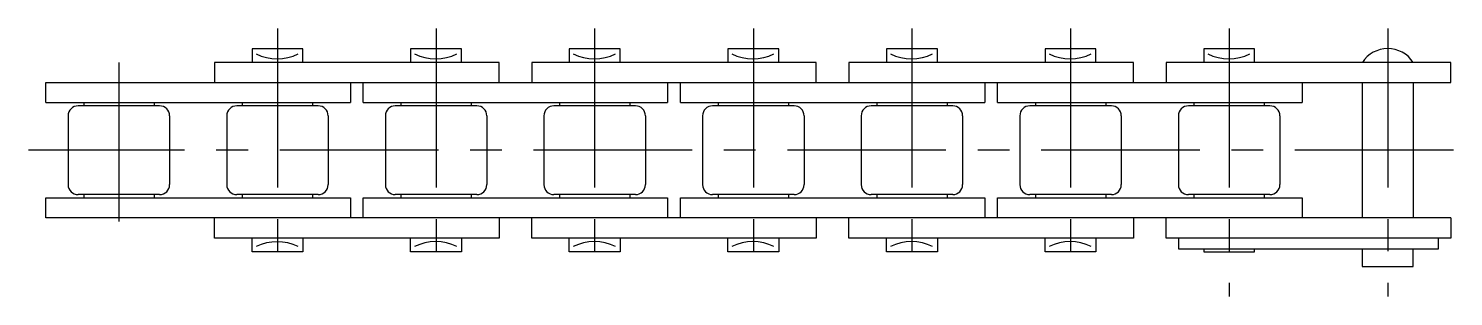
# Model space of a CAD drawing. Extents: x -2 to 143, y -8 to 139.
# Drawn here: x -1.7 to 140.9, y 112.1 to 138.9 of the extents above.
import ezdxf

# ---------------------------------------------------------------- set-up
doc = ezdxf.new("R2010")
doc.units = 0
doc.header["$LTSCALE"] = 0.5
doc.linetypes.add('CENTER', pattern=[50.8, 31.75, -6.35, 6.35, -6.35])
doc.layers.add('MSM_CENTER', color=1, linetype='CENTER')
doc.layers.add('MSM_CONTINUOUS', color=7, linetype='CONTINUOUS')

msp = doc.modelspace()

# ---------------------------------------------------------------- linework, layer by layer
at = {"layer": 'MSM_CENTER'}
for p, q in [((23.17, 138.86), (23.17, 114.9)), ((39.05, 138.86), (39.05, 114.9)), ((54.92, 138.86), (54.92, 114.9)), ((70.8, 138.86), (70.8, 114.9)), ((86.67, 138.86), (86.67, 114.9)), ((102.55, 138.86), (102.55, 114.9)), ((118.42, 138.86), (118.42, 112.1)), ((134.3, 138.86), (134.3, 112.1)), ((7.3, 135.47), (7.3, 117.95)), ((140.88, 126.7), (-1.74, 126.7))]:
    msp.add_line(p, q, dxfattribs=at)
at = {"layer": 'MSM_CONTINUOUS'}
for p, q in [((20.63, 136.85), (20.63, 135.47)), ((25.72, 136.85), (20.63, 136.85)), ((25.72, 135.47), (25.72, 136.85)), ((41.59, 136.85), (36.5, 136.85)), ((36.5, 136.85), (36.5, 135.47)), ((41.59, 135.47), (41.59, 136.85)), ((57.47, 136.85), (52.38, 136.85)), ((52.38, 136.85), (52.38, 135.47)), ((57.47, 135.47), (57.47, 136.85)), ((73.35, 136.85), (68.25, 136.85)), ((68.25, 136.85), (68.25, 135.47)), ((73.35, 135.47), (73.35, 136.85)), ((84.13, 136.85), (84.13, 135.47)), ((89.22, 136.85), (84.13, 136.85)), ((89.22, 135.47), (89.22, 136.85)), ((105.09, 136.85), (100, 136.85)), ((100, 136.85), (100, 135.47)), ((105.09, 135.47), (105.09, 136.85)), ((120.97, 136.85), (115.88, 136.85)), ((115.88, 136.85), (115.88, 135.47)), ((120.97, 135.47), (120.97, 136.85)), ((45.35, 135.47), (16.87, 135.47)), ((16.87, 135.47), (16.87, 133.47)), ((45.35, 133.47), (45.35, 135.47)), ((77.1, 135.47), (48.62, 135.47)), ((48.62, 135.47), (48.62, 133.47)), ((77.1, 133.47), (77.1, 135.47)), ((108.85, 135.47), (80.37, 135.47)), ((80.37, 135.47), (80.37, 133.47)), ((108.85, 133.47), (108.85, 135.47)), ((140.6, 135.47), (112.12, 135.47)), ((112.12, 135.47), (112.12, 133.47)), ((140.6, 133.47), (140.6, 135.47)), ((0, 133.47), (31.75, 133.47)), ((0, 131.47), (0, 133.47)), ((30.47, 133.47), (30.47, 131.47)), ((31.75, 133.47), (108.85, 133.47)), ((31.75, 131.47), (31.75, 133.47)), ((62.22, 133.47), (62.22, 131.47)), ((63.5, 131.47), (63.5, 133.47)), ((93.97, 133.47), (93.97, 131.47)), ((95.25, 133.47), (125.72, 133.47)), ((95.25, 131.47), (95.25, 133.47)), ((112.12, 133.47), (140.6, 133.47)), ((125.72, 133.47), (125.72, 131.47)), ((131.75, 133.47), (131.75, 119.94)), ((136.84, 133.47), (136.84, 119.94)), ((0, 131.47), (30.47, 131.47)), ((3.78, 131.47), (3.78, 131.14)), ((10.82, 131.47), (10.82, 131.14)), ((19.65, 131.47), (19.65, 131.14)), ((26.69, 131.47), (26.69, 131.14)), ((31.75, 131.47), (62.22, 131.47)), ((35.53, 131.47), (35.53, 131.14)), ((42.57, 131.47), (42.57, 131.14)), ((51.4, 131.47), (51.4, 131.14)), ((58.44, 131.47), (58.44, 131.14)), ((63.5, 131.47), (93.97, 131.47)), ((67.28, 131.47), (67.28, 131.14)), ((74.32, 131.47), (74.32, 131.14)), ((83.15, 131.47), (83.15, 131.14)), ((90.19, 131.47), (90.19, 131.14)), ((95.25, 131.47), (125.72, 131.47)), ((99.03, 131.47), (99.03, 131.14)), ((102.87, 131.47), (102.87, 131.47)), ((106.07, 131.47), (106.07, 131.14)), ((114.9, 131.47), (114.9, 131.14)), ((121.94, 131.47), (121.94, 131.14)), ((2.22, 130.14), (2.22, 123.27)), ((11.38, 131.14), (3.22, 131.14)), ((12.38, 130.14), (12.38, 123.27)), ((18.09, 130.14), (18.09, 123.27)), ((27.25, 131.14), (19.1, 131.14)), ((28.25, 130.14), (28.25, 123.27)), ((33.97, 130.14), (33.97, 123.27)), ((43.13, 131.14), (34.97, 131.14)), ((44.13, 130.14), (44.13, 123.27)), ((49.84, 130.14), (49.84, 123.27)), ((59, 131.14), (50.84, 131.14)), ((60, 130.14), (60, 123.27)), ((65.72, 130.14), (65.72, 123.27)), ((74.88, 131.14), (66.72, 131.14)), ((75.88, 130.14), (75.88, 123.27)), ((81.6, 130.14), (81.6, 123.27)), ((90.75, 131.14), (82.59, 131.14)), ((91.75, 130.14), (91.75, 123.27)), ((97.47, 130.14), (97.47, 123.27)), ((106.63, 131.14), (98.47, 131.14)), ((107.63, 130.14), (107.63, 123.27)), ((113.34, 130.14), (113.34, 123.27)), ((122.5, 131.14), (114.34, 131.14)), ((123.5, 130.14), (123.5, 123.27)), ((0, 121.94), (30.47, 121.94)), ((0, 119.94), (0, 121.94)), ((11.38, 122.27), (3.22, 122.27)), ((3.78, 122.27), (3.78, 121.94)), ((10.82, 122.27), (10.82, 121.94)), ((27.25, 122.27), (19.1, 122.27)), ((19.65, 122.27), (19.65, 121.94)), ((26.69, 122.27), (26.69, 121.94)), ((30.47, 121.94), (30.47, 119.94)), ((31.75, 121.94), (62.22, 121.94)), ((31.75, 119.94), (31.75, 121.94)), ((43.13, 122.27), (34.97, 122.27)), ((35.53, 122.27), (35.53, 121.94)), ((42.57, 122.27), (42.57, 121.94)), ((59, 122.27), (50.84, 122.27)), ((51.4, 122.27), (51.4, 121.94)), ((58.44, 122.27), (58.44, 121.94)), ((62.22, 121.94), (62.22, 119.94)), ((63.5, 121.94), (93.97, 121.94)), ((63.5, 119.94), (63.5, 121.94)), ((74.88, 122.27), (66.72, 122.27)), ((67.28, 122.27), (67.28, 121.94)), ((74.32, 122.27), (74.32, 121.94)), ((90.75, 122.27), (82.59, 122.27)), ((83.15, 122.27), (83.15, 121.94)), ((90.19, 122.27), (90.19, 121.94)), ((93.97, 121.94), (93.97, 119.94)), ((95.25, 121.94), (125.72, 121.94)), ((95.25, 119.94), (95.25, 121.94)), ((106.63, 122.27), (98.47, 122.27)), ((99.03, 122.27), (99.03, 121.94)), ((106.07, 122.27), (106.07, 121.94)), ((122.5, 122.27), (114.34, 122.27)), ((114.9, 122.27), (114.9, 121.94)), ((121.94, 122.27), (121.94, 121.94)), ((125.72, 121.94), (125.72, 119.94)), ((31.75, 119.94), (0, 119.94)), ((16.87, 117.94), (16.87, 119.94)), ((108.85, 119.94), (31.75, 119.94)), ((45.35, 119.94), (45.35, 117.94)), ((48.62, 117.94), (48.62, 119.94)), ((77.1, 119.94), (77.1, 117.94)), ((80.37, 117.94), (80.37, 119.94)), ((125.72, 119.94), (95.25, 119.94)), ((108.85, 119.94), (108.85, 117.94)), ((140.6, 119.94), (112.12, 119.94)), ((112.12, 117.94), (112.12, 119.94)), ((140.6, 119.94), (140.6, 117.94)), ((45.35, 117.94), (16.87, 117.94)), ((20.63, 116.55), (20.63, 117.94)), ((25.72, 117.94), (25.72, 116.55)), ((36.5, 116.56), (36.5, 117.94)), ((41.59, 117.94), (41.59, 116.56)), ((77.1, 117.94), (48.62, 117.94)), ((52.38, 116.56), (52.38, 117.94)), ((57.47, 117.94), (57.47, 116.56)), ((68.25, 116.56), (68.25, 117.94)), ((73.35, 117.94), (73.35, 116.56)), ((108.85, 117.94), (80.37, 117.94)), ((84.13, 116.56), (84.13, 117.94)), ((89.22, 117.94), (89.22, 116.56)), ((100, 116.56), (100, 117.94)), ((105.09, 117.94), (105.09, 116.56)), ((140.6, 117.94), (112.12, 117.94)), ((113.34, 117.94), (113.34, 116.85)), ((139.38, 116.85), (139.38, 117.94)), ((25.72, 116.55), (20.63, 116.55)), ((41.59, 116.56), (36.5, 116.56)), ((57.47, 116.56), (52.38, 116.56)), ((73.35, 116.56), (68.25, 116.56)), ((89.22, 116.56), (84.13, 116.56)), ((105.09, 116.56), (100, 116.56)), ((113.34, 116.85), (139.38, 116.85)), ((115.88, 116.85), (115.88, 116.56)), ((115.88, 116.56), (120.97, 116.56)), ((120.97, 116.56), (120.97, 116.85)), ((131.75, 116.85), (131.75, 115.1)), ((136.84, 115.1), (136.84, 116.85)), ((131.75, 115.1), (136.84, 115.1))]:
    msp.add_line(p, q, dxfattribs=at)
for centre, radius, start, end in [((23.14, 140.67), 4.83, 244.12, 295.88), ((39.01, 140.67), 4.83, 244.12, 295.88), ((54.89, 140.67), 4.83, 244.12, 295.88), ((70.76, 140.67), 4.83, 244.12, 295.88), ((86.64, 140.67), 4.83, 244.12, 295.88), ((102.51, 140.67), 4.83, 244.12, 295.88), ((118.39, 140.67), 4.83, 244.12, 295.88), ((134.3, 133.82), 3.04, 33.0321, 146.9679), ((3.22, 130.14), 1, 90, 180), ((11.38, 130.14), 1, 0, 90), ((19.1, 130.14), 1, 90, 180), ((27.25, 130.14), 1, 0, 90), ((34.97, 130.14), 1, 90, 180), ((43.13, 130.14), 1, 0, 90), ((50.84, 130.14), 1, 90, 180), ((59, 130.14), 1, 0, 90), ((66.72, 130.14), 1, 90, 180), ((74.88, 130.14), 1, 0, 90), ((82.59, 130.14), 1, 90, 180), ((90.75, 130.14), 1, 0, 90), ((98.47, 130.14), 1, 90, 180), ((106.63, 130.14), 1, 0, 90), ((114.34, 130.14), 1, 90, 180), ((122.5, 130.14), 1, 0, 90), ((3.22, 123.27), 1, 180, 270), ((11.38, 123.27), 1, 270, 0), ((19.1, 123.27), 1, 180, 270), ((27.25, 123.27), 1, 270, 0), ((34.97, 123.27), 1, 180, 270), ((43.13, 123.27), 1, 270, 0), ((50.84, 123.27), 1, 180, 270), ((59, 123.27), 1, 270, 0), ((66.72, 123.27), 1, 180, 270), ((74.88, 123.27), 1, 270, 0), ((82.59, 123.27), 1, 180, 270), ((90.75, 123.27), 1, 270, 0), ((98.47, 123.27), 1, 180, 270), ((106.63, 123.27), 1, 270, 0), ((114.34, 123.27), 1, 180, 270), ((122.5, 123.27), 1, 270, 0), ((23.14, 112.74), 4.83, 64.12, 115.88), ((39.01, 112.75), 4.83, 64.12, 115.88), ((54.89, 112.75), 4.83, 64.12, 115.88), ((70.76, 112.75), 4.83, 64.12, 115.88), ((86.64, 112.75), 4.83, 64.12, 115.88), ((102.51, 112.75), 4.83, 64.12, 115.88)]:
    msp.add_arc(centre, radius, start, end, dxfattribs=at)

doc.saveas('drawing.dxf')
